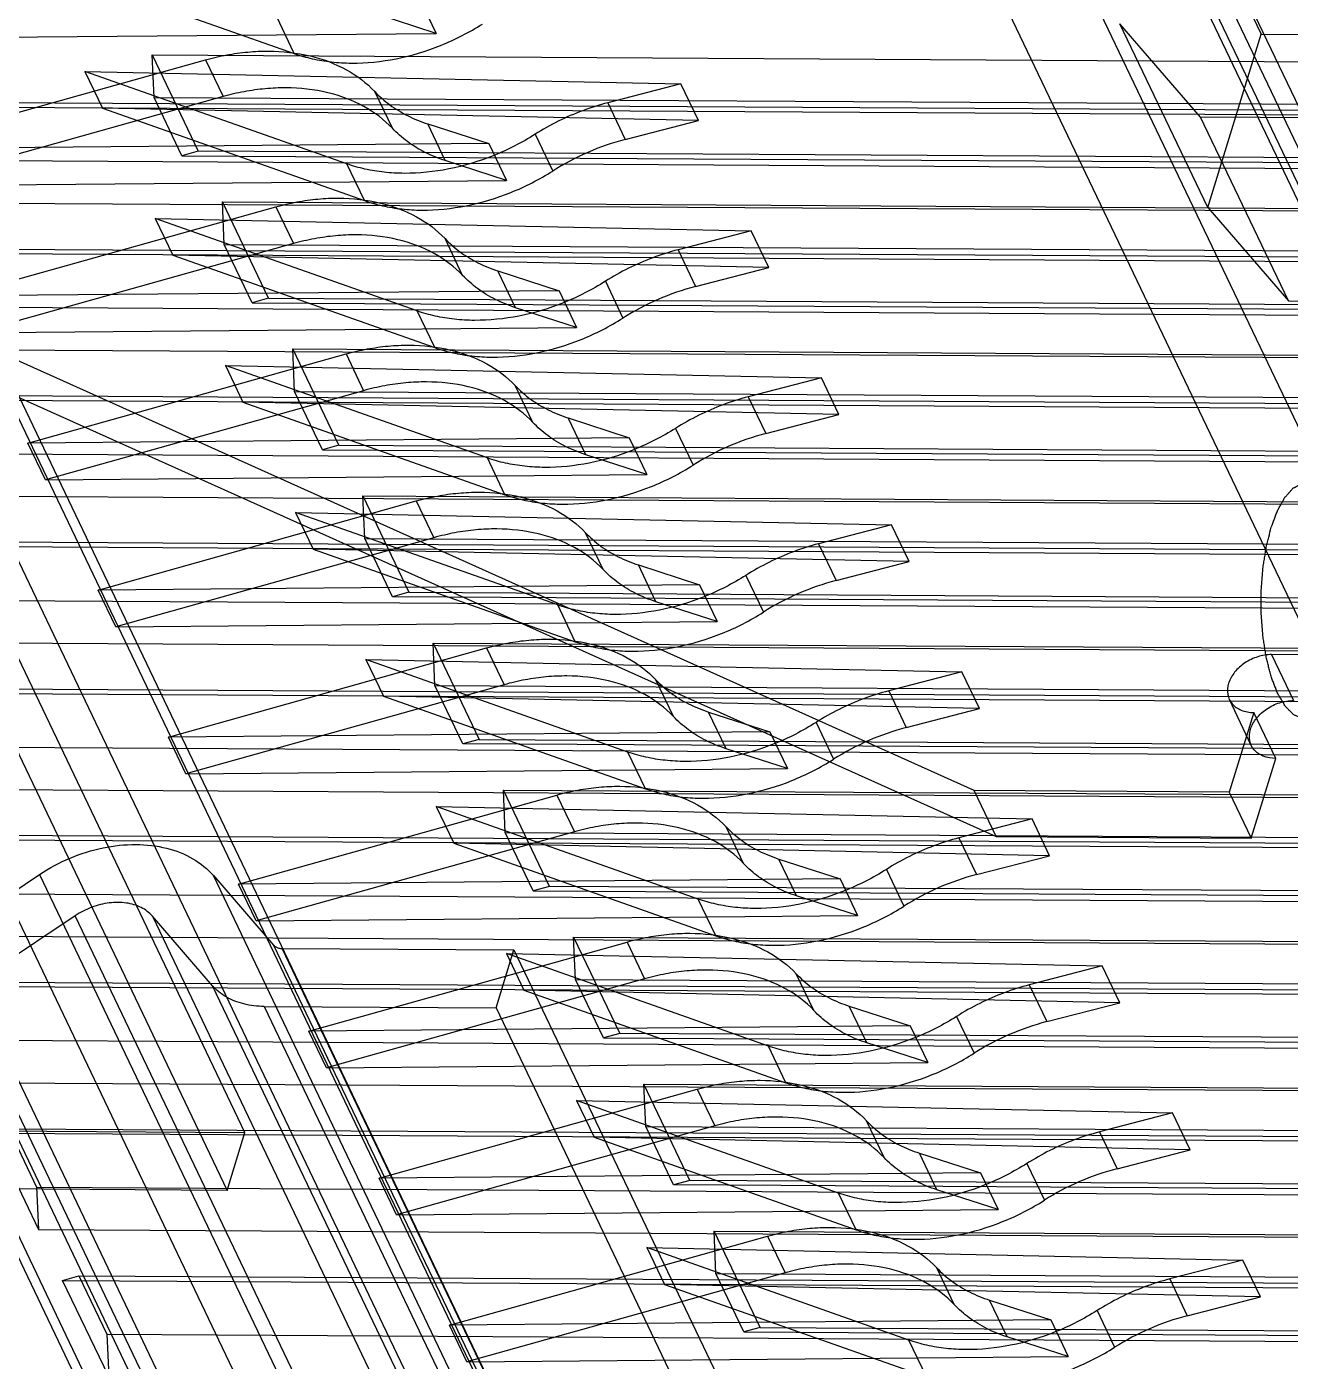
# Model space of a CAD drawing. Header units: millimetres. Extents: x 753 to 1632, y 352 to 973.
# Drawn here: x 1222.096 to 1226.369, y 775.328 to 779.841 of the extents above; entities that cross this region are included whole.
import ezdxf

# ---------------------------------------------------------------- set-up
doc = ezdxf.new("R2010")
doc.units = ezdxf.units.MM
doc.header["$LTSCALE"] = 30.734
doc.layers.get('0').update_dxf_attribs({"linetype": 'CONTINUOUS'})
doc.layers.add('CURVES', color=7, linetype='CONTINUOUS')

msp = doc.modelspace()

# ---------------------------------------------------------------- linework, layer by layer
at = {"color": 6, "linetype": 'Continuous'}
for p, q in [((1223.83796, 784.92774), (1228.91476, 774.29863)), ((1228.85424, 774.1028), (1223.77744, 784.73191)), ((1219.78136, 783.38079), (1224.94723, 772.56519)), ((1219.71775, 782.95404), (1224.80072, 772.31199)), ((1225.15082, 772.06366), (1220.40275, 782.00453)), ((1229.87396, 772.02452), (1225.18311, 781.84557)), ((1225.31857, 781.68507), (1230.00941, 771.86402)), ((1229.83271, 771.29219), (1225.14186, 781.11325)), ((1220.08385, 780.97259), (1224.83193, 771.03172)), ((1224.90789, 780.95494), (1229.59873, 771.13389)), ((1225.97396, 780.43723), (1226.27085, 779.81565)), ((1222.11489, 780.06334), (1223.00086, 779.75036)), ((1223.42127, 779.94312), (1223.48064, 779.8188)), ((1223.48064, 779.8188), (1223.27391, 779.88563)), ((1223.00086, 779.75036), (1222.94148, 779.87468)), ((1226.06555, 779.53575), (1225.79288, 779.85128)), ((1226.08977, 779.22969), (1225.79288, 779.85128)), ((1221.44701, 779.80088), (1223.48064, 779.8188)), ((1226.08977, 779.22969), (1226.27085, 779.81565)), ((1226.27085, 779.81565), (1227.4255, 779.80878)), ((1221.62514, 779.42793), (1222.70094, 779.72923)), ((1222.52052, 779.74601), (1228.87831, 779.7082)), ((1222.52052, 779.74601), (1222.67612, 779.42025)), ((1222.52661, 779.60233), (1222.52052, 779.74601)), ((1222.70094, 779.72923), (1222.76032, 779.60492)), ((1222.29302, 779.69039), (1224.30813, 779.64838)), ((1223.17899, 779.37741), (1222.29302, 779.69039)), ((1222.29302, 779.69039), (1222.3524, 779.56607)), ((1223.33259, 779.49762), (1223.27321, 779.62193)), ((1224.30813, 779.64838), (1224.06093, 779.58425)), ((1224.36751, 779.52407), (1224.30813, 779.64838)), ((1220.31761, 779.5796), (1226.6754, 779.54179)), ((1220.37284, 779.59491), (1226.73063, 779.55709)), ((1222.76032, 779.60492), (1221.68452, 779.30361)), ((1222.52661, 779.60233), (1228.8844, 779.56451)), ((1222.62089, 779.40494), (1222.52661, 779.60233)), ((1224.06093, 779.58425), (1224.1203, 779.45993)), ((1224.36751, 779.52407), (1222.3524, 779.56607)), ((1222.3524, 779.56607), (1223.23837, 779.2531)), ((1224.1203, 779.45993), (1224.36751, 779.52407)), ((1226.85071, 779.53108), (1226.06555, 779.53575)), ((1226.36243, 778.91416), (1226.06555, 779.53575)), ((1223.45204, 779.51268), (1223.65878, 779.44585)), ((1223.51142, 779.38837), (1223.45204, 779.51268)), ((1223.65878, 779.44585), (1221.62514, 779.42793)), ((1223.65878, 779.44585), (1223.71816, 779.32153)), ((1223.81535, 779.47752), (1223.87473, 779.35321)), ((1220.46711, 779.39752), (1226.8249, 779.35971)), ((1222.67612, 779.42025), (1222.62089, 779.40494)), ((1222.62089, 779.40494), (1228.97868, 779.36713)), ((1229.03391, 779.38243), (1222.67612, 779.42025)), ((1223.71816, 779.32153), (1223.51142, 779.38837)), ((1223.23837, 779.2531), (1223.17899, 779.37741)), ((1221.68452, 779.30361), (1223.71816, 779.32153)), ((1220.47321, 779.25384), (1226.831, 779.21602)), ((1221.86266, 778.93066), (1222.93846, 779.23196)), ((1222.75803, 779.24875), (1229.11582, 779.21093)), ((1222.91363, 778.92298), (1222.75803, 779.24875)), ((1222.76412, 779.10506), (1222.75803, 779.24875)), ((1222.93846, 779.23196), (1222.99783, 779.10765)), ((1226.08977, 779.22969), (1226.36243, 778.91416)), ((1222.53053, 779.19312), (1224.54564, 779.15111)), ((1223.4165, 778.88014), (1222.53053, 779.19312)), ((1222.53053, 779.19312), (1222.58991, 779.0688)), ((1223.5701, 779.00035), (1223.51072, 779.12467)), ((1224.54564, 779.15111), (1224.29844, 779.08698)), ((1224.60502, 779.0268), (1224.54564, 779.15111)), ((1220.55512, 779.08234), (1226.91291, 779.04452)), ((1220.61035, 779.09764), (1226.96814, 779.05982)), ((1222.99783, 779.10765), (1221.92203, 778.80634)), ((1222.76412, 779.10506), (1229.12191, 779.06724)), ((1222.8584, 778.90767), (1222.76412, 779.10506)), ((1224.29844, 779.08698), (1224.35782, 778.96266)), ((1224.60502, 779.0268), (1222.58991, 779.0688)), ((1222.58991, 779.0688), (1223.47588, 778.75583)), ((1224.35782, 778.96266), (1224.60502, 779.0268)), ((1223.68955, 779.01541), (1223.89629, 778.94858)), ((1223.74893, 778.8911), (1223.68955, 779.01541)), ((1223.89629, 778.94858), (1221.86266, 778.93066)), ((1223.89629, 778.94858), (1223.95567, 778.82426)), ((1224.05286, 778.98025), (1224.11224, 778.85594)), ((1220.70463, 778.90025), (1227.06242, 778.86244)), ((1222.91363, 778.92298), (1222.8584, 778.90767)), ((1222.8584, 778.90767), (1229.21619, 778.86986)), ((1222.91363, 778.92298), (1229.27142, 778.88516)), ((1223.95567, 778.82426), (1223.74893, 778.8911)), ((1226.36243, 778.91416), (1227.1476, 778.90949)), ((1223.47588, 778.75583), (1223.4165, 778.88014)), ((1225.29996, 777.25796), (1221.84926, 778.80878)), ((1221.92203, 778.80634), (1223.95567, 778.82426)), ((1220.71072, 778.75657), (1227.06851, 778.71875)), ((1222.10017, 778.43339), (1223.17597, 778.7347)), ((1222.99554, 778.75148), (1229.35333, 778.71366)), ((1223.15114, 778.42571), (1222.99554, 778.75148)), ((1223.00164, 778.60779), (1222.99554, 778.75148)), ((1223.17597, 778.7347), (1223.23534, 778.61038)), ((1222.76804, 778.69585), (1224.78316, 778.65385)), ((1223.65401, 778.38288), (1222.76804, 778.69585)), ((1222.76804, 778.69585), (1222.82742, 778.57153)), ((1221.92348, 778.65338), (1225.37418, 777.10256)), ((1223.80761, 778.50308), (1223.74823, 778.6274)), ((1224.78316, 778.65385), (1224.53595, 778.58971)), ((1224.84253, 778.52953), (1224.78316, 778.65385)), ((1220.79263, 778.58507), (1227.15042, 778.54725)), ((1220.84786, 778.60037), (1227.20565, 778.56255)), ((1223.23534, 778.61038), (1222.15954, 778.30907)), ((1223.00164, 778.60779), (1229.35943, 778.56997)), ((1223.09591, 778.4104), (1223.00164, 778.60779)), ((1224.53595, 778.58971), (1224.59533, 778.4654)), ((1224.84253, 778.52953), (1222.82742, 778.57153)), ((1222.82742, 778.57153), (1223.71339, 778.25856)), ((1223.92707, 778.51815), (1224.1338, 778.45131)), ((1223.98644, 778.39383), (1223.92707, 778.51815)), ((1224.59533, 778.4654), (1224.84253, 778.52953)), ((1224.1338, 778.45131), (1222.10017, 778.43339)), ((1224.1338, 778.45131), (1224.19318, 778.327)), ((1224.29037, 778.48299), (1224.34975, 778.35867)), ((1220.94214, 778.40299), (1227.29993, 778.36517)), ((1222.15954, 778.30907), (1222.10017, 778.43339)), ((1223.15114, 778.42571), (1223.09591, 778.4104)), ((1223.09591, 778.4104), (1229.4537, 778.37259)), ((1223.15114, 778.42571), (1229.50893, 778.38789)), ((1223.71339, 778.25856), (1223.65401, 778.38288)), ((1224.19318, 778.327), (1223.98644, 778.39383)), ((1222.15954, 778.30907), (1224.19318, 778.327)), ((1220.94823, 778.2593), (1227.30602, 778.22148)), ((1222.33768, 777.93612), (1223.41348, 778.23743)), ((1223.23305, 778.25421), (1229.59084, 778.21639)), ((1223.23305, 778.25421), (1223.38865, 777.92844)), ((1223.23915, 778.11052), (1223.23305, 778.25421)), ((1223.41348, 778.23743), (1223.47286, 778.11311)), ((1223.00555, 778.19858), (1225.02067, 778.15658)), ((1223.89153, 777.88561), (1223.00555, 778.19858)), ((1223.00555, 778.19858), (1223.06493, 778.07427)), ((1224.04512, 778.00581), (1223.98574, 778.13013)), ((1225.02067, 778.15658), (1224.77346, 778.09244)), ((1225.08004, 778.03226), (1225.02067, 778.15658)), ((1227.38794, 778.04998), (1221.03014, 778.0878)), ((1227.44316, 778.06529), (1221.08537, 778.1031)), ((1223.47286, 778.11311), (1222.39706, 777.8118)), ((1223.23915, 778.11052), (1229.59694, 778.0727)), ((1223.33342, 777.91314), (1223.23915, 778.11052)), ((1224.77346, 778.09244), (1224.83284, 777.96813)), ((1225.08004, 778.03226), (1223.06493, 778.07427)), ((1223.06493, 778.07427), (1223.9509, 777.76129)), ((1224.16458, 778.02088), (1224.37131, 777.95404)), ((1224.22395, 777.89656), (1224.16458, 778.02088)), ((1224.83284, 777.96813), (1225.08004, 778.03226)), ((1222.83414, 776.10171), (1221.9509, 777.95092)), ((1224.37131, 777.95404), (1222.33768, 777.93612)), ((1224.37131, 777.95404), (1224.43069, 777.82973)), ((1224.52788, 777.98572), (1224.58726, 777.8614)), ((1221.17965, 777.90572), (1227.53744, 777.8679)), ((1222.39706, 777.8118), (1222.33768, 777.93612)), ((1223.38865, 777.92844), (1223.33342, 777.91314)), ((1229.69121, 777.87532), (1223.33342, 777.91314)), ((1223.38865, 777.92844), (1229.74644, 777.89062)), ((1223.9509, 777.76129), (1223.89153, 777.88561)), ((1224.43069, 777.82973), (1224.22395, 777.89656)), ((1222.39706, 777.8118), (1224.43069, 777.82973)), ((1221.18574, 777.76203), (1227.54353, 777.72421)), ((1221.89038, 777.75509), (1222.77362, 775.90587)), ((1222.57519, 777.43885), (1223.65099, 777.74016)), ((1223.47056, 777.75694), (1229.82835, 777.71912)), ((1223.47056, 777.75694), (1223.62616, 777.43117)), ((1223.47666, 777.61325), (1223.47056, 777.75694)), ((1223.65099, 777.74016), (1223.71037, 777.61584)), ((1227.81097, 777.70873), (1226.30576, 777.71768)), ((1226.30576, 777.71768), (1226.37998, 777.56229)), ((1223.24306, 777.70131), (1225.25818, 777.65931)), ((1224.12904, 777.38834), (1223.24306, 777.70131)), ((1223.24306, 777.70131), (1223.30244, 777.577)), ((1224.28263, 777.50854), (1224.22325, 777.63286)), ((1225.25818, 777.65931), (1225.01097, 777.59518)), ((1225.31756, 777.53499), (1225.25818, 777.65931)), ((1221.26766, 777.59053), (1227.62545, 777.55271)), ((1221.32288, 777.60583), (1227.68067, 777.56802)), ((1223.71037, 777.61584), (1222.63457, 777.31453)), ((1223.47666, 777.61325), (1229.83445, 777.57544)), ((1223.57093, 777.41587), (1223.47666, 777.61325)), ((1225.01097, 777.59518), (1225.07035, 777.47086)), ((1225.31756, 777.53499), (1223.30244, 777.577)), ((1223.30244, 777.577), (1224.18841, 777.26402)), ((1226.23693, 777.4105), (1226.16271, 777.56589)), ((1224.40209, 777.52361), (1224.60882, 777.45678)), ((1224.46147, 777.39929), (1224.40209, 777.52361)), ((1225.07035, 777.47086), (1225.31756, 777.53499)), ((1226.24524, 777.52185), (1226.16211, 777.25283)), ((1226.31946, 777.36645), (1226.24524, 777.52185)), ((1224.60882, 777.45678), (1222.57519, 777.43885)), ((1224.60882, 777.45678), (1224.6682, 777.33246)), ((1224.76539, 777.48845), (1224.82477, 777.36413)), ((1221.41716, 777.40845), (1227.77495, 777.37063)), ((1222.63457, 777.31453), (1222.57519, 777.43885)), ((1223.62616, 777.43117), (1223.57093, 777.41587)), ((1229.92872, 777.37805), (1223.57093, 777.41587)), ((1223.62616, 777.43117), (1229.98395, 777.39336)), ((1224.18841, 777.26402), (1224.12904, 777.38834)), ((1224.6682, 777.33246), (1224.46147, 777.39929)), ((1226.23633, 777.09743), (1226.31946, 777.36645)), ((1222.63457, 777.31453), (1224.6682, 777.33246)), ((1221.42325, 777.26476), (1227.78104, 777.22694)), ((1222.8127, 776.94158), (1223.8885, 777.24289)), ((1223.70807, 777.25967), (1230.06586, 777.22186)), ((1223.86367, 776.9339), (1223.70807, 777.25967)), ((1223.71417, 777.11598), (1223.70807, 777.25967)), ((1223.8885, 777.24289), (1223.94788, 777.11857)), ((1226.16211, 777.25283), (1225.29996, 777.25796)), ((1225.37418, 777.10256), (1225.29996, 777.25796)), ((1226.16211, 777.25283), (1226.23633, 777.09743)), ((1223.48058, 777.20405), (1225.49569, 777.16204)), ((1224.36655, 776.89107), (1223.48058, 777.20405)), ((1223.48058, 777.20405), (1223.53995, 777.07973)), ((1224.52014, 777.01127), (1224.46076, 777.13559)), ((1225.49569, 777.16204), (1225.24848, 777.09791)), ((1225.55507, 777.03772), (1225.49569, 777.16204)), ((1227.86296, 777.05544), (1221.50517, 777.09326)), ((1227.91818, 777.07075), (1221.56039, 777.10856)), ((1223.94788, 777.11857), (1222.87208, 776.81727)), ((1223.71417, 777.11598), (1230.07196, 777.07817)), ((1223.80845, 776.9186), (1223.71417, 777.11598)), ((1225.24848, 777.09791), (1225.30786, 776.97359)), ((1225.37418, 777.10256), (1226.23633, 777.09743)), ((1225.55507, 777.03772), (1223.53995, 777.07973)), ((1223.53995, 777.07973), (1224.42593, 776.76675)), ((1224.6396, 777.02634), (1224.84633, 776.95951)), ((1224.69898, 776.90202), (1224.6396, 777.02634)), ((1225.30786, 776.97359), (1225.55507, 777.03772)), ((1221.7918, 776.74198), (1222.13958, 776.97403)), ((1222.13958, 776.97403), (1224.98972, 771.00681)), ((1222.72744, 776.97053), (1222.9307, 776.73531)), ((1225.57757, 771.00331), (1222.72744, 776.97053)), ((1224.84633, 776.95951), (1222.8127, 776.94158)), ((1224.84633, 776.95951), (1224.90571, 776.83519)), ((1225.0029, 776.99118), (1225.06228, 776.86686)), ((1221.65467, 776.91118), (1228.01246, 776.87336)), ((1222.87208, 776.81727), (1222.8127, 776.94158)), ((1223.86367, 776.9339), (1223.80845, 776.9186)), ((1223.80845, 776.9186), (1230.16624, 776.88078)), ((1230.22146, 776.89609), (1223.86367, 776.9339)), ((1224.42593, 776.76675), (1224.36655, 776.89107)), ((1224.90571, 776.83519), (1224.69898, 776.90202)), ((1222.26008, 776.83458), (1221.9123, 776.60254)), ((1225.11022, 770.86736), (1222.26008, 776.83458)), ((1222.72461, 776.59781), (1222.52135, 776.83303)), ((1222.52135, 776.83303), (1225.37149, 770.86581)), ((1222.87208, 776.81727), (1224.90571, 776.83519)), ((1224.41554, 770.76461), (1221.56541, 776.73184)), ((1221.66076, 776.76749), (1228.01855, 776.72968)), ((1221.7556, 776.73071), (1224.60573, 770.76348)), ((1224.64194, 770.77476), (1221.7918, 776.74198)), ((1222.9307, 776.73531), (1225.78083, 770.76809)), ((1223.05021, 776.44431), (1224.12601, 776.74562)), ((1223.94559, 776.7624), (1230.30338, 776.72459)), ((1223.94559, 776.7624), (1224.10118, 776.43663)), ((1223.95168, 776.61871), (1223.94559, 776.7624)), ((1224.12601, 776.74562), (1224.18539, 776.6213)), ((1222.95981, 776.72365), (1223.74381, 776.71899)), ((1225.80995, 770.75643), (1222.95981, 776.72365)), ((1223.68329, 776.52315), (1223.74381, 776.71899)), ((1223.71809, 776.70678), (1225.7332, 776.66477)), ((1224.60406, 776.3938), (1223.71809, 776.70678)), ((1223.71809, 776.70678), (1223.77746, 776.58246)), ((1223.74381, 776.71899), (1226.59394, 770.75176)), ((1224.75765, 776.51401), (1224.69827, 776.63832)), ((1225.7332, 776.66477), (1225.48599, 776.60064)), ((1225.79258, 776.54045), (1225.7332, 776.66477)), ((1228.10047, 776.55818), (1221.74268, 776.59599)), ((1221.7979, 776.6113), (1228.15569, 776.57348)), ((1221.9123, 776.60254), (1224.76244, 770.63532)), ((1225.57475, 770.63059), (1222.72461, 776.59781)), ((1224.18539, 776.6213), (1223.10959, 776.32)), ((1223.95168, 776.61871), (1230.30947, 776.5809)), ((1224.04596, 776.42133), (1223.95168, 776.61871)), ((1225.48599, 776.60064), (1225.54537, 776.47632)), ((1225.79258, 776.54045), (1223.77746, 776.58246)), ((1223.77746, 776.58246), (1224.66344, 776.26949)), ((1224.54522, 770.56765), (1221.69508, 776.53487)), ((1222.8993, 776.52782), (1223.68329, 776.52315)), ((1222.8993, 776.52782), (1225.74943, 770.56059)), ((1223.68329, 776.52315), (1226.53342, 770.55593)), ((1224.87711, 776.52907), (1225.08384, 776.46224)), ((1224.93649, 776.40475), (1224.87711, 776.52907)), ((1225.54537, 776.47632), (1225.79258, 776.54045)), ((1225.08384, 776.46224), (1223.05021, 776.44431)), ((1225.08384, 776.46224), (1225.14322, 776.33792)), ((1225.24042, 776.49391), (1225.29979, 776.36959)), ((1221.89218, 776.41391), (1228.24997, 776.3761)), ((1223.10959, 776.32), (1223.05021, 776.44431)), ((1224.10118, 776.43663), (1224.04596, 776.42133)), ((1224.04596, 776.42133), (1230.40375, 776.38351)), ((1230.45897, 776.39882), (1224.10118, 776.43663)), ((1224.66344, 776.26949), (1224.60406, 776.3938)), ((1225.14322, 776.33792), (1224.93649, 776.40475)), ((1223.10959, 776.32), (1225.14322, 776.33792)), ((1221.89828, 776.27022), (1228.25607, 776.23241)), ((1223.28772, 775.94705), (1224.36352, 776.24835)), ((1224.1831, 776.26513), (1230.54089, 776.22732)), ((1224.33869, 775.93937), (1224.1831, 776.26513)), ((1224.18919, 776.12145), (1224.1831, 776.26513)), ((1224.36352, 776.24835), (1224.4229, 776.12404)), ((1223.9556, 776.20951), (1225.97071, 776.1675)), ((1224.84157, 775.89653), (1223.9556, 776.20951)), ((1223.9556, 776.20951), (1224.01498, 776.08519)), ((1224.99516, 776.01674), (1224.93579, 776.14105)), ((1225.97071, 776.1675), (1225.7235, 776.10337)), ((1226.03009, 776.04319), (1225.97071, 776.1675)), ((1217.06088, 776.13604), (1222.83414, 776.10171)), ((1228.33798, 776.06091), (1221.98019, 776.09872)), ((1221.98019, 776.09872), (1222.13579, 775.77296)), ((1222.03542, 776.11403), (1228.39321, 776.07621)), ((1222.03542, 776.11403), (1222.12969, 775.91664)), ((1222.77362, 775.90587), (1222.83414, 776.10171)), ((1224.4229, 776.12404), (1223.3471, 775.82273)), ((1224.18919, 776.12145), (1230.54698, 776.08363)), ((1224.28347, 775.92406), (1224.18919, 776.12145)), ((1225.7235, 776.10337), (1225.78288, 775.97905)), ((1226.03009, 776.04319), (1224.01498, 776.08519)), ((1224.01498, 776.08519), (1224.90095, 775.77222)), ((1225.11462, 776.0318), (1225.32136, 775.96497)), ((1225.174, 775.90749), (1225.11462, 776.0318)), ((1225.78288, 775.97905), (1226.03009, 776.04319)), ((1225.32136, 775.96497), (1223.28772, 775.94705)), ((1225.32136, 775.96497), (1225.38073, 775.84065)), ((1225.47793, 775.99664), (1225.5373, 775.87233)), ((1222.77362, 775.90587), (1217.00037, 775.94021)), ((1222.12969, 775.91664), (1228.48748, 775.87883)), ((1222.12969, 775.91664), (1222.13579, 775.77296)), ((1223.3471, 775.82273), (1223.28772, 775.94705)), ((1224.33869, 775.93937), (1224.28347, 775.92406)), ((1230.64126, 775.88625), (1224.28347, 775.92406)), ((1230.69648, 775.90155), (1224.33869, 775.93937)), ((1224.90095, 775.77222), (1224.84157, 775.89653)), ((1225.38073, 775.84065), (1225.174, 775.90749)), ((1223.3471, 775.82273), (1225.38073, 775.84065)), ((1222.13579, 775.77296), (1228.49358, 775.73514)), ((1223.52523, 775.44978), (1224.60103, 775.75108)), ((1224.42061, 775.76787), (1230.7784, 775.73005)), ((1224.57621, 775.4421), (1224.42061, 775.76787)), ((1224.4267, 775.62418), (1224.42061, 775.76787)), ((1224.60103, 775.75108), (1224.66041, 775.62677)), ((1224.19311, 775.71224), (1226.20822, 775.67023)), ((1225.07908, 775.39927), (1224.19311, 775.71224)), ((1224.19311, 775.71224), (1224.25249, 775.58792)), ((1225.23267, 775.51947), (1225.1733, 775.64379)), ((1226.20822, 775.67023), (1225.96102, 775.6061)), ((1226.2676, 775.54592), (1226.20822, 775.67023)), ((1222.2177, 775.60146), (1222.27293, 775.61676)), ((1222.2177, 775.60146), (1228.57549, 775.56364)), ((1222.3733, 775.27569), (1222.2177, 775.60146)), ((1222.27293, 775.61676), (1228.63072, 775.57894)), ((1222.27293, 775.61676), (1222.3672, 775.41937)), ((1224.66041, 775.62677), (1223.58461, 775.32546)), ((1224.4267, 775.62418), (1230.78449, 775.58636)), ((1224.52098, 775.42679), (1224.4267, 775.62418)), ((1225.96102, 775.6061), (1226.02039, 775.48178)), ((1226.2676, 775.54592), (1224.25249, 775.58792)), ((1224.25249, 775.58792), (1225.13846, 775.27495)), ((1225.35213, 775.53453), (1225.55887, 775.4677)), ((1225.41151, 775.41022), (1225.35213, 775.53453)), ((1226.02039, 775.48178), (1226.2676, 775.54592)), ((1225.55887, 775.4677), (1223.52523, 775.44978)), ((1225.55887, 775.4677), (1225.61824, 775.34338)), ((1225.71544, 775.49937), (1225.77482, 775.37506)), ((1222.3672, 775.41937), (1228.72499, 775.38156)), ((1222.3672, 775.41937), (1222.3733, 775.27569)), ((1223.58461, 775.32546), (1223.52523, 775.44978)), ((1224.57621, 775.4421), (1224.52098, 775.42679)), ((1224.52098, 775.42679), (1230.87877, 775.38898)), ((1224.57621, 775.4421), (1230.934, 775.40428)), ((1225.13846, 775.27495), (1225.07908, 775.39927)), ((1225.61824, 775.34338), (1225.41151, 775.41022)), ((1223.58461, 775.32546), (1225.61824, 775.34338))]:
    msp.add_line(p, q, dxfattribs=at)
for centre in [(1224.33933, 778.62014), (1224.57684, 778.12287), (1224.81435, 777.6256), (1225.05186, 777.12833), (1225.28937, 776.63106), (1225.52689, 776.1338), (1225.7644, 775.63653), (1226.00191, 775.13926), (1226.23942, 774.64199)]:
    msp.add_arc(centre, 0.86788, 104.61754, 122.3657, dxfattribs=at)
for points, start_tangent, end_tangent in [([(1223.19452, 779.71836), (1223.34503, 779.73308), (1223.49576, 779.77807), (1223.63722, 779.85047)], (0.9999823, -0.0059479), (0.8448174, 0.5350547)), ([(1222.70094, 779.72923), (1222.77234, 779.74587), (1222.84357, 779.75577), (1222.91364, 779.75882)], (0.9629448, 0.2696986), (0.9999823, -0.0059479)), ([(1222.91364, 779.75882), (1223.05451, 779.74236), (1223.17694, 779.69576), (1223.27321, 779.62193)], (0.9999823, -0.0059479), (0.6856922, -0.7278916)), ([(1223.00086, 779.75036), (1223.06173, 779.73294), (1223.12659, 779.72223), (1223.19452, 779.71836)], (0.9428971, -0.3330843), (0.9999823, -0.0059479)), ([(1222.97302, 779.6345), (1222.90295, 779.63146), (1222.83172, 779.62155), (1222.76032, 779.60492)], (-0.9999823, 0.0059479), (-0.9629448, -0.2696986)), ([(1223.33259, 779.49762), (1223.23631, 779.57144), (1223.11389, 779.61805), (1222.97302, 779.6345)], (-0.6856922, 0.7278916), (-0.9999823, 0.0059479)), ([(1223.27321, 779.62193), (1223.32395, 779.57715), (1223.38396, 779.54048), (1223.45204, 779.51268)], (0.6856922, -0.7278916), (0.9515143, -0.3076044)), ([(1224.06093, 779.58425), (1223.97594, 779.55736), (1223.89353, 779.52154), (1223.81535, 779.47752)], (-0.9679565, -0.2511178), (-0.8448174, -0.5350547)), ([(1223.51142, 779.38837), (1223.44334, 779.41617), (1223.38332, 779.45283), (1223.33259, 779.49762)], (-0.9515143, 0.3076044), (-0.6856922, 0.7278916)), ([(1223.81535, 779.47752), (1223.67389, 779.40511), (1223.52316, 779.36013), (1223.37265, 779.34541)], (-0.8448174, -0.5350547), (-0.9999823, 0.0059479)), ([(1223.37265, 779.34541), (1223.30472, 779.34927), (1223.23987, 779.35999), (1223.17899, 779.37741)], (-0.9999823, 0.0059479), (-0.9428971, 0.3330843)), ([(1223.43203, 779.22109), (1223.58254, 779.23582), (1223.73327, 779.2808), (1223.87473, 779.35321)], (0.9999823, -0.0059479), (0.8448174, 0.5350547)), ([(1222.93846, 779.23196), (1223.00986, 779.2486), (1223.08108, 779.25851), (1223.15115, 779.26155)], (0.9629448, 0.2696986), (0.9999823, -0.0059479)), ([(1223.15115, 779.26155), (1223.29202, 779.24509), (1223.41445, 779.19849), (1223.51072, 779.12467)], (0.9999823, -0.0059479), (0.6856922, -0.7278916)), ([(1223.23837, 779.2531), (1223.29925, 779.23568), (1223.3641, 779.22496), (1223.43203, 779.22109)], (0.9428971, -0.3330843), (0.9999823, -0.0059479)), ([(1223.21053, 779.13723), (1223.14046, 779.13419), (1223.06923, 779.12428), (1222.99783, 779.10765)], (-0.9999823, 0.0059479), (-0.9629448, -0.2696986)), ([(1223.5701, 779.00035), (1223.47383, 779.07417), (1223.3514, 779.12078), (1223.21053, 779.13723)], (-0.6856922, 0.7278916), (-0.9999823, 0.0059479)), ([(1223.51072, 779.12467), (1223.56146, 779.07988), (1223.62147, 779.04322), (1223.68955, 779.01541)], (0.6856922, -0.7278916), (0.9515143, -0.3076044)), ([(1224.29844, 779.08698), (1224.21346, 779.06009), (1224.13104, 779.02427), (1224.05286, 778.98025)], (-0.9679565, -0.2511178), (-0.8448174, -0.5350547)), ([(1223.74893, 778.8911), (1223.68085, 778.9189), (1223.62084, 778.95556), (1223.5701, 779.00035)], (-0.9515143, 0.3076044), (-0.6856922, 0.7278916)), ([(1224.05286, 778.98025), (1223.9114, 778.90785), (1223.76067, 778.86286), (1223.61017, 778.84814)], (-0.8448174, -0.5350547), (-0.9999823, 0.0059479)), ([(1223.61017, 778.84814), (1223.54223, 778.85201), (1223.47738, 778.86272), (1223.4165, 778.88014)], (-0.9999823, 0.0059479), (-0.9428971, 0.3330843)), ([(1223.66954, 778.72383), (1223.82005, 778.73855), (1223.97078, 778.78353), (1224.11224, 778.85594)], (0.9999823, -0.0059479), (0.8448174, 0.5350547)), ([(1223.17597, 778.7347), (1223.24737, 778.75133), (1223.3186, 778.76124), (1223.38866, 778.76428)], (0.9629448, 0.2696986), (0.9999823, -0.0059479)), ([(1223.38866, 778.76428), (1223.52953, 778.74783), (1223.65196, 778.70122), (1223.74823, 778.6274)], (0.9999823, -0.0059479), (0.6856922, -0.7278916)), ([(1223.47588, 778.75583), (1223.53676, 778.73841), (1223.60161, 778.72769), (1223.66954, 778.72383)], (0.9428971, -0.3330843), (0.9999823, -0.0059479)), ([(1223.44804, 778.63996), (1223.37797, 778.63692), (1223.30674, 778.62701), (1223.23534, 778.61038)], (-0.9999823, 0.0059479), (-0.9629448, -0.2696986)), ([(1223.80761, 778.50308), (1223.71134, 778.5769), (1223.58891, 778.62351), (1223.44804, 778.63996)], (-0.6856922, 0.7278916), (-0.9999823, 0.0059479)), ([(1223.74823, 778.6274), (1223.79897, 778.58261), (1223.85898, 778.54595), (1223.92707, 778.51815)], (0.6856922, -0.7278916), (0.9515143, -0.3076044)), ([(1224.53595, 778.58971), (1224.45097, 778.56282), (1224.36855, 778.52701), (1224.29037, 778.48299)], (-0.9679565, -0.2511178), (-0.8448174, -0.5350547)), ([(1223.98644, 778.39383), (1223.91836, 778.42163), (1223.85835, 778.45829), (1223.80761, 778.50308)], (-0.9515143, 0.3076044), (-0.6856922, 0.7278916)), ([(1224.29037, 778.48299), (1224.14891, 778.41058), (1223.99818, 778.3656), (1223.84768, 778.35087)], (-0.8448174, -0.5350547), (-0.9999823, 0.0059479)), ([(1223.84768, 778.35087), (1223.77975, 778.35474), (1223.71489, 778.36546), (1223.65401, 778.38288)], (-0.9999823, 0.0059479), (-0.9428971, 0.3330843)), ([(1223.90705, 778.22656), (1224.05756, 778.24128), (1224.20829, 778.28626), (1224.34975, 778.35867)], (0.9999823, -0.0059479), (0.8448174, 0.5350547)), ([(1223.41348, 778.23743), (1223.48488, 778.25406), (1223.55611, 778.26397), (1223.62617, 778.26701)], (0.9629448, 0.2696986), (0.9999823, -0.0059479)), ([(1223.62617, 778.26701), (1223.76704, 778.25056), (1223.88947, 778.20395), (1223.98574, 778.13013)], (0.9999823, -0.0059479), (0.6856922, -0.7278916)), ([(1223.71339, 778.25856), (1223.77427, 778.24114), (1223.83912, 778.23042), (1223.90705, 778.22656)], (0.9428971, -0.3330843), (0.9999823, -0.0059479)), ([(1223.68555, 778.1427), (1223.61548, 778.13965), (1223.54426, 778.12974), (1223.47286, 778.11311)], (-0.9999823, 0.0059479), (-0.9629448, -0.2696986)), ([(1224.04512, 778.00581), (1223.94885, 778.07963), (1223.82642, 778.12624), (1223.68555, 778.1427)], (-0.6856922, 0.7278916), (-0.9999823, 0.0059479)), ([(1223.98574, 778.13013), (1224.03648, 778.08534), (1224.0965, 778.04868), (1224.16458, 778.02088)], (0.6856922, -0.7278916), (0.9515143, -0.3076044)), ([(1224.77346, 778.09244), (1224.68848, 778.06555), (1224.60606, 778.02974), (1224.52788, 777.98572)], (-0.9679565, -0.2511178), (-0.8448174, -0.5350547)), ([(1224.22395, 777.89656), (1224.15587, 777.92436), (1224.09586, 777.96103), (1224.04512, 778.00581)], (-0.9515143, 0.3076044), (-0.6856922, 0.7278916)), ([(1224.52788, 777.98572), (1224.38642, 777.91331), (1224.23569, 777.86833), (1224.08519, 777.85361)], (-0.8448174, -0.5350547), (-0.9999823, 0.0059479)), ([(1224.08519, 777.85361), (1224.01726, 777.85747), (1223.9524, 777.86819), (1223.89153, 777.88561)], (-0.9999823, 0.0059479), (-0.9428971, 0.3330843)), ([(1224.14457, 777.72929), (1224.29507, 777.74401), (1224.4458, 777.78899), (1224.58726, 777.8614)], (0.9999823, -0.0059479), (0.8448174, 0.5350547)), ([(1223.65099, 777.74016), (1223.72239, 777.75679), (1223.79362, 777.7667), (1223.86368, 777.76974)], (0.9629448, 0.2696986), (0.9999823, -0.0059479)), ([(1223.86368, 777.76974), (1224.00455, 777.75329), (1224.12698, 777.70668), (1224.22325, 777.63286)], (0.9999823, -0.0059479), (0.6856922, -0.7278916)), ([(1223.9509, 777.76129), (1224.01178, 777.74387), (1224.07663, 777.73315), (1224.14457, 777.72929)], (0.9428971, -0.3330843), (0.9999823, -0.0059479)), ([(1226.30576, 777.71768), (1226.25901, 777.71041), (1226.21523, 777.68948), (1226.18066, 777.65819), (1226.16016, 777.62084), (1226.15718, 777.58335), (1226.17208, 777.55146), (1226.20295, 777.52973), (1226.24524, 777.52185)], (-0.9999823, 0.0059479), (0.9999823, -0.0059479)), ([(1223.92306, 777.64543), (1223.853, 777.64238), (1223.78177, 777.63248), (1223.71037, 777.61584)], (-0.9999823, 0.0059479), (-0.9629448, -0.2696986)), ([(1224.28263, 777.50854), (1224.18636, 777.58237), (1224.06393, 777.62897), (1223.92306, 777.64543)], (-0.6856922, 0.7278916), (-0.9999823, 0.0059479)), ([(1224.22325, 777.63286), (1224.27399, 777.58807), (1224.33401, 777.55141), (1224.40209, 777.52361)], (0.6856922, -0.7278916), (0.9515143, -0.3076044)), ([(1225.01097, 777.59518), (1224.92599, 777.56828), (1224.84358, 777.53247), (1224.76539, 777.48845)], (-0.9679565, -0.2511178), (-0.8448174, -0.5350547)), ([(1226.31946, 777.36645), (1226.27737, 777.37425), (1226.24667, 777.39563), (1226.23153, 777.42721), (1226.23414, 777.46467), (1226.2543, 777.50206), (1226.28883, 777.53366), (1226.33299, 777.55494), (1226.37998, 777.56229)], (-0.9999823, 0.0059479), (0.9999823, -0.0059479)), ([(1224.46147, 777.39929), (1224.39338, 777.42709), (1224.33337, 777.46376), (1224.28263, 777.50854)], (-0.9515143, 0.3076044), (-0.6856922, 0.7278916)), ([(1224.76539, 777.48845), (1224.62393, 777.41604), (1224.4732, 777.37106), (1224.3227, 777.35634)], (-0.8448174, -0.5350547), (-0.9999823, 0.0059479)), ([(1224.3227, 777.35634), (1224.25477, 777.3602), (1224.18991, 777.37092), (1224.12904, 777.38834)], (-0.9999823, 0.0059479), (-0.9428971, 0.3330843)), ([(1224.38208, 777.23202), (1224.53258, 777.24674), (1224.68331, 777.29172), (1224.82477, 777.36413)], (0.9999823, -0.0059479), (0.8448174, 0.5350547)), ([(1223.8885, 777.24289), (1223.9599, 777.25952), (1224.03113, 777.26943), (1224.10119, 777.27248)], (0.9629448, 0.2696986), (0.9999823, -0.0059479)), ([(1224.10119, 777.27248), (1224.24206, 777.25602), (1224.36449, 777.20941), (1224.46076, 777.13559)], (0.9999823, -0.0059479), (0.6856922, -0.7278916)), ([(1224.18841, 777.26402), (1224.24929, 777.2466), (1224.31415, 777.23588), (1224.38208, 777.23202)], (0.9428971, -0.3330843), (0.9999823, -0.0059479)), ([(1224.16057, 777.14816), (1224.09051, 777.14512), (1224.01928, 777.13521), (1223.94788, 777.11857)], (-0.9999823, 0.0059479), (-0.9629448, -0.2696986)), ([(1224.52014, 777.01127), (1224.42387, 777.0851), (1224.30144, 777.1317), (1224.16057, 777.14816)], (-0.6856922, 0.7278916), (-0.9999823, 0.0059479)), ([(1224.46076, 777.13559), (1224.5115, 777.09081), (1224.57152, 777.05414), (1224.6396, 777.02634)], (0.6856922, -0.7278916), (0.9515143, -0.3076044)), ([(1225.24848, 777.09791), (1225.1635, 777.07102), (1225.08109, 777.0352), (1225.0029, 776.99118)], (-0.9679565, -0.2511178), (-0.8448174, -0.5350547)), ([(1222.13958, 776.97403), (1222.24328, 777.02966), (1222.35437, 777.0642), (1222.46541, 777.07552), (1222.56906, 777.06293), (1222.65843, 777.02719), (1222.72744, 776.97053)], (0.8318392, 0.5550168), (0.6538397, -0.7566331)), ([(1224.69898, 776.90202), (1224.6309, 776.92982), (1224.57088, 776.96649), (1224.52014, 777.01127)], (-0.9515143, 0.3076044), (-0.6856922, 0.7278916)), ([(1225.0029, 776.99118), (1224.86145, 776.91877), (1224.71071, 776.87379), (1224.56021, 776.85907)], (-0.8448174, -0.5350547), (-0.9999823, 0.0059479)), ([(1222.52135, 776.83303), (1222.48335, 776.86219), (1222.43311, 776.8776), (1222.37549, 776.87795), (1222.31594, 776.86319), (1222.26008, 776.83458)], (-0.6538397, 0.7566331), (-0.8318392, -0.5550168)), ([(1224.56021, 776.85907), (1224.49228, 776.86293), (1224.42742, 776.87365), (1224.36655, 776.89107)], (-0.9999823, 0.0059479), (-0.9428971, 0.3330843)), ([(1224.61959, 776.73475), (1224.77009, 776.74947), (1224.92082, 776.79445), (1225.06228, 776.86686)], (0.9999823, -0.0059479), (0.8448174, 0.5350547)), ([(1224.12601, 776.74562), (1224.19741, 776.76226), (1224.26864, 776.77216), (1224.33871, 776.77521)], (0.9629448, 0.2696986), (0.9999823, -0.0059479)), ([(1224.33871, 776.77521), (1224.47958, 776.75875), (1224.602, 776.71215), (1224.69827, 776.63832)], (0.9999823, -0.0059479), (0.6856922, -0.7278916)), ([(1222.9307, 776.73531), (1222.93834, 776.72903), (1222.94827, 776.72505), (1222.95981, 776.72365)], (0.6538397, -0.7566331), (0.9999823, -0.0059479)), ([(1224.42593, 776.76675), (1224.4868, 776.74933), (1224.55166, 776.73861), (1224.61959, 776.73475)], (0.9428971, -0.3330843), (0.9999823, -0.0059479)), ([(1224.39808, 776.65089), (1224.32802, 776.64785), (1224.25679, 776.63794), (1224.18539, 776.6213)], (-0.9999823, 0.0059479), (-0.9629448, -0.2696986)), ([(1224.75765, 776.51401), (1224.66138, 776.58783), (1224.53895, 776.63443), (1224.39808, 776.65089)], (-0.6856922, 0.7278916), (-0.9999823, 0.0059479)), ([(1224.69827, 776.63832), (1224.74901, 776.59354), (1224.80903, 776.55687), (1224.87711, 776.52907)], (0.6856922, -0.7278916), (0.9515143, -0.3076044)), ([(1222.8993, 776.52782), (1222.83005, 776.53625), (1222.77046, 776.56013), (1222.72461, 776.59781)], (-0.9999823, 0.0059479), (-0.6538397, 0.7566331)), ([(1225.48599, 776.60064), (1225.40101, 776.57375), (1225.3186, 776.53793), (1225.24042, 776.49391)], (-0.9679565, -0.2511178), (-0.8448174, -0.5350547)), ([(1224.93649, 776.40475), (1224.86841, 776.43256), (1224.80839, 776.46922), (1224.75765, 776.51401)], (-0.9515143, 0.3076044), (-0.6856922, 0.7278916)), ([(1225.24042, 776.49391), (1225.09896, 776.4215), (1224.94823, 776.37652), (1224.79772, 776.3618)], (-0.8448174, -0.5350547), (-0.9999823, 0.0059479)), ([(1224.79772, 776.3618), (1224.72979, 776.36566), (1224.66493, 776.37638), (1224.60406, 776.3938)], (-0.9999823, 0.0059479), (-0.9428971, 0.3330843)), ([(1224.8571, 776.23748), (1225.0076, 776.2522), (1225.15833, 776.29719), (1225.29979, 776.36959)], (0.9999823, -0.0059479), (0.8448174, 0.5350547)), ([(1224.36352, 776.24835), (1224.43492, 776.26499), (1224.50615, 776.2749), (1224.57622, 776.27794)], (0.9629448, 0.2696986), (0.9999823, -0.0059479)), ([(1224.57622, 776.27794), (1224.71709, 776.26148), (1224.83951, 776.21488), (1224.93579, 776.14105)], (0.9999823, -0.0059479), (0.6856922, -0.7278916)), ([(1224.66344, 776.26949), (1224.72431, 776.25206), (1224.78917, 776.24135), (1224.8571, 776.23748)], (0.9428971, -0.3330843), (0.9999823, -0.0059479)), ([(1224.63559, 776.15362), (1224.56553, 776.15058), (1224.4943, 776.14067), (1224.4229, 776.12404)], (-0.9999823, 0.0059479), (-0.9629448, -0.2696986)), ([(1224.99516, 776.01674), (1224.89889, 776.09056), (1224.77646, 776.13717), (1224.63559, 776.15362)], (-0.6856922, 0.7278916), (-0.9999823, 0.0059479)), ([(1224.93579, 776.14105), (1224.98652, 776.09627), (1225.04654, 776.0596), (1225.11462, 776.0318)], (0.6856922, -0.7278916), (0.9515143, -0.3076044)), ([(1225.7235, 776.10337), (1225.63852, 776.07648), (1225.55611, 776.04066), (1225.47793, 775.99664)], (-0.9679565, -0.2511178), (-0.8448174, -0.5350547)), ([(1225.174, 775.90749), (1225.10592, 775.93529), (1225.0459, 775.97195), (1224.99516, 776.01674)], (-0.9515143, 0.3076044), (-0.6856922, 0.7278916)), ([(1225.47793, 775.99664), (1225.33647, 775.92423), (1225.18574, 775.87925), (1225.03523, 775.86453)], (-0.8448174, -0.5350547), (-0.9999823, 0.0059479)), ([(1225.03523, 775.86453), (1224.9673, 775.86839), (1224.90245, 775.87911), (1224.84157, 775.89653)], (-0.9999823, 0.0059479), (-0.9428971, 0.3330843)), ([(1225.09461, 775.74021), (1225.24511, 775.75494), (1225.39585, 775.79992), (1225.5373, 775.87233)], (0.9999823, -0.0059479), (0.8448174, 0.5350547)), ([(1224.60103, 775.75108), (1224.67243, 775.76772), (1224.74366, 775.77763), (1224.81373, 775.78067)], (0.9629448, 0.2696986), (0.9999823, -0.0059479)), ([(1224.81373, 775.78067), (1224.9546, 775.76421), (1225.07703, 775.71761), (1225.1733, 775.64379)], (0.9999823, -0.0059479), (0.6856922, -0.7278916)), ([(1224.90095, 775.77222), (1224.96182, 775.7548), (1225.02668, 775.74408), (1225.09461, 775.74021)], (0.9428971, -0.3330843), (0.9999823, -0.0059479)), ([(1224.87311, 775.65635), (1224.80304, 775.65331), (1224.73181, 775.6434), (1224.66041, 775.62677)], (-0.9999823, 0.0059479), (-0.9629448, -0.2696986)), ([(1225.23267, 775.51947), (1225.1364, 775.59329), (1225.01398, 775.6399), (1224.87311, 775.65635)], (-0.6856922, 0.7278916), (-0.9999823, 0.0059479)), ([(1225.1733, 775.64379), (1225.22404, 775.599), (1225.28405, 775.56234), (1225.35213, 775.53453)], (0.6856922, -0.7278916), (0.9515143, -0.3076044)), ([(1225.96102, 775.6061), (1225.87603, 775.57921), (1225.79362, 775.54339), (1225.71544, 775.49937)], (-0.9679565, -0.2511178), (-0.8448174, -0.5350547)), ([(1225.41151, 775.41022), (1225.34343, 775.43802), (1225.28341, 775.47468), (1225.23267, 775.51947)], (-0.9515143, 0.3076044), (-0.6856922, 0.7278916)), ([(1225.71544, 775.49937), (1225.57398, 775.42697), (1225.42325, 775.38198), (1225.27274, 775.36726)], (-0.8448174, -0.5350547), (-0.9999823, 0.0059479)), ([(1225.27274, 775.36726), (1225.20481, 775.37113), (1225.13996, 775.38184), (1225.07908, 775.39927)], (-0.9999823, 0.0059479), (-0.9428971, 0.3330843)), ([(1225.33212, 775.24295), (1225.48263, 775.25767), (1225.63336, 775.30265), (1225.77482, 775.37506)], (0.9999823, -0.0059479), (0.8448174, 0.5350547))]:
    msp.add_spline(points, degree=3, dxfattribs=dict(at, start_tangent=start_tangent, end_tangent=end_tangent))
at = {"layer": 'CURVES', "color": 4, "linetype": 'Continuous'}
for points, start_tangent, end_tangent in [([(1226.30438, 778.14834), (1226.31491, 778.1764), (1226.32018, 778.19043), (1226.32281, 778.19745), (1226.32544, 778.20447), (1226.32854, 778.21003), (1226.33164, 778.21559), (1226.33784, 778.22672), (1226.34404, 778.23785), (1226.34713, 778.24342), (1226.35023, 778.24898), (1226.35368, 778.25288), (1226.35713, 778.25678), (1226.36402, 778.26459), (1226.37091, 778.27239), (1226.37435, 778.27629), (1226.3778, 778.28019), (1226.38153, 778.2823), (1226.38526, 778.28441), (1226.39271, 778.28864), (1226.40017, 778.29286), (1226.4039, 778.29497), (1226.40762, 778.29708), (1226.41136, 778.29724), (1226.4151, 778.29741), (1226.42258, 778.29773), (1226.43005, 778.29806), (1226.43379, 778.29823), (1226.43753, 778.29839), (1226.4412, 778.29666), (1226.44487, 778.29493), (1226.45221, 778.29146), (1226.45955, 778.28799), (1226.46322, 778.28626), (1226.46688, 778.28453), (1226.47035, 778.28096), (1226.47381, 778.27739), (1226.48073, 778.27026), (1226.48765, 778.26313), (1226.49111, 778.25957), (1226.49457, 778.256), (1226.49775, 778.25063), (1226.50092, 778.24526), (1226.50727, 778.23452), (1226.51361, 778.22378), (1226.51678, 778.21841), (1226.51996, 778.21304), (1226.52261, 778.20625), (1226.52526, 778.19947), (1226.53057, 778.18591), (1226.53587, 778.17234), (1226.53853, 778.16556), (1226.54118, 778.15878), (1226.54327, 778.15076), (1226.54536, 778.14274), (1226.54954, 778.12671), (1226.55372, 778.11068), (1226.55581, 778.10266), (1226.55791, 778.09465), (1226.55935, 778.0857), (1226.5608, 778.07676), (1226.5637, 778.05887), (1226.5666, 778.04098), (1226.5695, 778.02309), (1226.57102, 778.00368), (1226.57253, 777.98427), (1226.57405, 777.96486), (1226.57557, 777.94545), (1226.5756, 777.92594), (1226.57562, 777.90643), (1226.57565, 777.88691), (1226.57568, 777.8674), (1226.57425, 777.84819), (1226.57283, 777.82899), (1226.5714, 777.80978), (1226.56998, 777.79058), (1226.56715, 777.77241), (1226.56433, 777.75424), (1226.56151, 777.73608), (1226.55868, 777.71791), (1226.55448, 777.7012), (1226.55028, 777.68449), (1226.54189, 777.65107)], (0.3514462, 0.9362081), (-0.243713, -0.9698474)), ([(1226.54189, 777.65107), (1226.53135, 777.62301), (1226.52608, 777.60898), (1226.52345, 777.60196), (1226.52082, 777.59495), (1226.51772, 777.58938), (1226.51462, 777.58382), (1226.50842, 777.57269), (1226.50223, 777.56156), (1226.49913, 777.556), (1226.49603, 777.55043), (1226.49258, 777.54653), (1226.48914, 777.54263), (1226.48225, 777.53483), (1226.47535, 777.52702), (1226.47191, 777.52312), (1226.46846, 777.51922), (1226.46473, 777.51711), (1226.46101, 777.515), (1226.45355, 777.51078), (1226.44609, 777.50656), (1226.44237, 777.50445), (1226.43864, 777.50234), (1226.4349, 777.50217), (1226.43116, 777.50201), (1226.42368, 777.50168), (1226.41621, 777.50135), (1226.41247, 777.50118), (1226.40873, 777.50102), (1226.40506, 777.50275), (1226.40139, 777.50449), (1226.39405, 777.50795), (1226.38672, 777.51142), (1226.38305, 777.51315), (1226.37938, 777.51489), (1226.37592, 777.51845), (1226.37245, 777.52202), (1226.36553, 777.52915), (1226.35861, 777.53628), (1226.35515, 777.53985), (1226.35169, 777.54341), (1226.34851, 777.54878), (1226.34534, 777.55415), (1226.339, 777.56489), (1226.33265, 777.57564), (1226.32948, 777.58101), (1226.3263, 777.58638), (1226.32365, 777.59316), (1226.321, 777.59994), (1226.31569, 777.61351), (1226.31039, 777.62707), (1226.30773, 777.63385), (1226.30508, 777.64064), (1226.30299, 777.64865), (1226.3009, 777.65667), (1226.29672, 777.6727), (1226.29254, 777.68873), (1226.29045, 777.69675), (1226.28836, 777.70477), (1226.28691, 777.71371), (1226.28546, 777.72265), (1226.28256, 777.74054), (1226.27966, 777.75843), (1226.27676, 777.77632), (1226.27525, 777.79573), (1226.27373, 777.81514), (1226.27221, 777.83455), (1226.27069, 777.85396), (1226.27066, 777.87347), (1226.27064, 777.89299), (1226.27061, 777.9125), (1226.27058, 777.93201), (1226.27201, 777.95122), (1226.27343, 777.97043), (1226.27486, 777.98963), (1226.27628, 778.00884), (1226.27911, 778.027), (1226.28193, 778.04517), (1226.28476, 778.06334), (1226.28758, 778.0815), (1226.29178, 778.09821), (1226.29598, 778.11492), (1226.30438, 778.14834)], (-0.3514462, -0.9362081), (0.243713, 0.9698474))]:
    msp.add_spline(points, degree=3, dxfattribs=dict(at, start_tangent=start_tangent, end_tangent=end_tangent))

doc.saveas('drawing.dxf')
